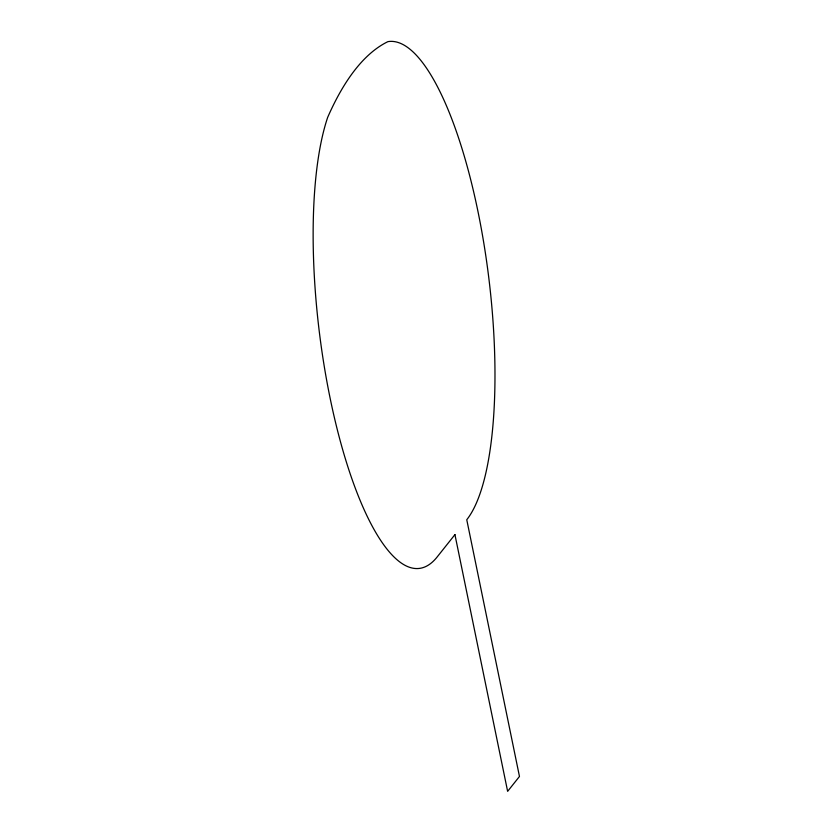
<?xml version="1.0" encoding="UTF-8"?>
<svg xmlns="http://www.w3.org/2000/svg" width="833" height="833" viewBox="0 0 833 833"><rect width="100%" height="100%" fill="white"/><g stroke="black" fill="none" stroke-linecap="round" stroke-linejoin="round"><path stroke-width="1.25" d="M454.933 534.619L437.169 556.944A246.662 70.451 83 0 1 336.834 427.787A246.662 70.451 83 0 1 327.671 117.37A717.713 205.001 83 0 1 387.897 41.65A246.662 70.451 83 0 1 483.796 243.038A246.662 70.451 83 0 1 466.761 519.74L519.469 776.471L507.63 791.35L454.933 534.619"/></g></svg>
